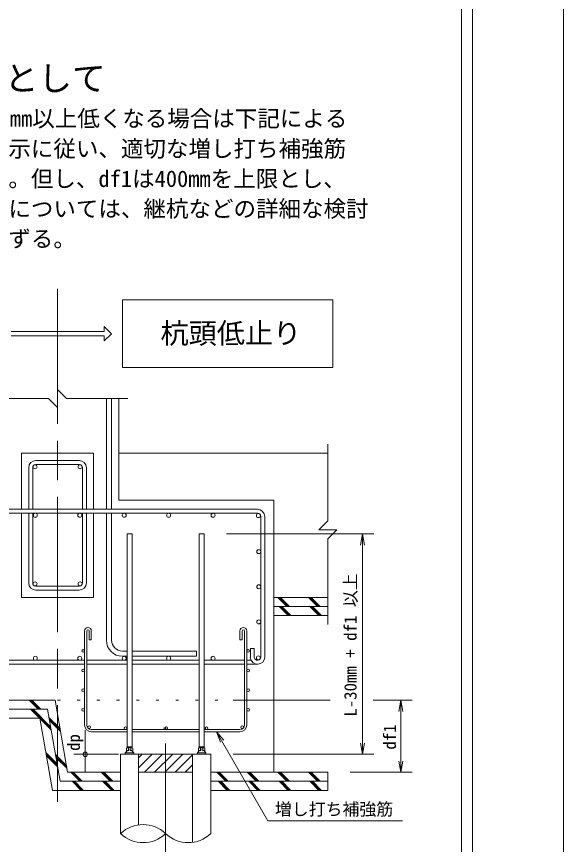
# Model space of a CAD drawing. Units: millimetres on the paper. Extents: x -269 to 150, y -163 to 142.
# Drawn here: x 101.6 to 150.1, y -126.4 to -52.9 of the extents above; entities that cross this region are included whole.
import ezdxf
from ezdxf.enums import TextEntityAlignment as Align

# ---------------------------------------------------------------- set-up
doc = ezdxf.new("R2010")
doc.units = ezdxf.units.MM
doc.linetypes.add('CHAIN', pattern=[18.5, 12, -1.5, 3.5, -1.5])
doc.linetypes.add('DOTTED', pattern=[1.75, 0.25, -1.5])
doc.layers.add('0-0_シート1', color=7, linetype='Continuous', lineweight=13)
doc.styles.add('ＭＳ ゴシック', font='')
doc.styles.get('ＭＳ ゴシック').set_extended_font_data('MS Gothic')

msp = doc.modelspace()

# ---------------------------------------------------------------- linework, layer by layer
at = {"layer": '0-0_シート1'}
for p, q in [((141.061, 5.769), (141.061, -128.358)), ((142.061, 5.769), (142.061, -128.358)), ((110.969, -78.088), (110.969, -84.088)), ((110.969, -78.088), (129.644, -78.088)), ((129.644, -78.088), (129.644, -84.088)), ((109.969, -81.088), (109.324, -80.443)), ((109.324, -80.888), (109.324, -80.443)), ((109.324, -80.888), (101.06, -80.888)), ((109.324, -81.288), (101.06, -81.288)), ((109.969, -81.088), (109.324, -81.733)), ((109.324, -81.733), (109.324, -81.288)), ((110.969, -84.088), (129.644, -84.088)), ((105.992, -86.845), (105.192, -86.045)), ((105.192, -86.045), (105.192, -87.645)), ((104.392, -86.845), (98.952, -86.845)), ((105.192, -87.645), (104.392, -86.845)), ((111.432, -86.845), (105.992, -86.845)), ((109.528, -86.845), (109.528, -96.685)), ((109.992, -96.685), (109.992, -86.845)), ((110.632, -95.885), (110.632, -86.845)), ((129.192, -90.907), (129.192, -97.707)), ((108.392, -91.707), (101.992, -91.707)), ((101.992, -91.707), (101.992, -96.685)), ((108.392, -91.707), (108.392, -96.685)), ((110.632, -91.707), (129.192, -91.707)), ((102.632, -96.685), (102.632, -92.987)), ((102.984, -92.987), (102.984, -96.685)), ((107.112, -92.699), (103.272, -92.699)), ((107.4, -92.987), (107.4, -96.685)), ((107.752, -96.685), (107.752, -92.987)), ((110.632, -95.885), (124.392, -95.885)), ((124.392, -120.043), (124.392, -95.885)), ((87.432, -96.685), (122.952, -96.685)), ((87.432, -97.037), (122.952, -97.037)), ((101.992, -97.037), (101.992, -104.507)), ((102.632, -103.227), (102.632, -97.037)), ((102.984, -97.037), (102.984, -103.227)), ((107.4, -97.037), (107.4, -103.227)), ((107.752, -103.227), (107.752, -97.037)), ((108.392, -97.037), (108.392, -104.507)), ((109.528, -97.037), (109.528, -108.315)), ((109.992, -108.315), (109.992, -97.037)), ((123.24, -109.803), (123.24, -97.325)), ((123.592, -109.803), (123.592, -97.325)), ((128.392, -98.507), (129.192, -97.707)), ((111.81, -98.871), (111.375, -98.871)), ((111.375, -98.871), (111.375, -117.771)), ((111.81, -98.871), (111.81, -117.771)), ((118.21, -98.871), (117.775, -98.871)), ((117.775, -98.871), (117.775, -117.771)), ((118.21, -98.871), (118.21, -117.771)), ((120.21, -98.871), (133.283, -98.871)), ((132.283, -98.871), (132.109, -99.856)), ((132.283, -98.871), (132.456, -99.856)), ((132.283, -98.871), (132.283, -118.443)), ((129.192, -99.307), (129.192, -106.907)), ((107.112, -103.515), (103.272, -103.515)), ((103.272, -103.867), (107.112, -103.867)), ((108.392, -104.507), (101.992, -104.507)), ((124.392, -104.507), (129.192, -104.507)), ((125.563, -105.307), (124.763, -104.507)), ((125.676, -105.307), (124.876, -104.507)), ((125.789, -105.307), (124.989, -104.507)), ((128.278, -105.307), (127.478, -104.507)), ((128.391, -105.307), (127.591, -104.507)), ((128.504, -105.307), (127.704, -104.507)), ((124.392, -105.307), (129.192, -105.307)), ((125.684, -106.107), (124.884, -105.307)), ((125.797, -106.107), (124.997, -105.307)), ((125.91, -106.107), (125.11, -105.307)), ((128.399, -106.107), (127.599, -105.307)), ((128.512, -106.107), (127.712, -105.307)), ((128.625, -106.107), (127.825, -105.307)), ((124.392, -106.107), (129.192, -106.107)), ((107.592, -115.843), (107.592, -107.487)), ((107.792, -115.843), (107.792, -107.487)), ((108.192, -107.487), (108.192, -108.287)), ((121.392, -107.487), (121.392, -108.287)), ((121.792, -115.843), (121.792, -107.487)), ((121.992, -115.843), (121.992, -107.487)), ((110.952, -109.275), (111.375, -109.275)), ((111.81, -109.275), (117.528, -109.275)), ((117.528, -109.275), (117.528, -109.739)), ((122.315, -109.858), (122.315, -109.058)), ((99.01, -110.091), (107.592, -110.091)), ((107.792, -110.091), (111.375, -110.091)), ((110.952, -109.739), (111.375, -109.739)), ((111.81, -109.739), (117.528, -109.739)), ((111.81, -110.091), (117.775, -110.091)), ((118.21, -110.091), (121.792, -110.091)), ((121.992, -110.091), (122.381, -110.091)), ((99.01, -110.443), (107.592, -110.443)), ((107.792, -110.443), (111.375, -110.443)), ((111.81, -110.443), (117.775, -110.443)), ((118.21, -110.443), (121.792, -110.443)), ((121.992, -110.443), (122.952, -110.443)), ((99.592, -113.643), (104.976, -113.643)), ((103.478, -114.443), (102.678, -113.643)), ((103.591, -114.443), (102.791, -113.643)), ((103.704, -114.443), (102.904, -113.643)), ((104.976, -113.643), (106.09, -120.043)), ((120.792, -113.643), (129.411, -113.643)), ((133.233, -113.643), (136.689, -113.643)), ((135.689, -113.643), (135.515, -114.628)), ((135.689, -113.643), (135.862, -114.628)), ((135.689, -113.643), (135.689, -120.043)), ((99.592, -114.443), (104.303, -114.443)), ((104.62, -116.264), (102.799, -114.443)), ((104.596, -116.127), (102.912, -114.443)), ((104.573, -115.99), (103.025, -114.443)), ((104.303, -114.443), (105.417, -120.843)), ((105.413, -116.152), (104.43, -115.169)), ((105.437, -116.289), (104.454, -115.306)), ((105.46, -116.426), (104.477, -115.443)), ((114.833, -116.123), (114.614, -116.123)), ((107.65, -118.443), (107.65, -116.294)), ((108.192, -116.243), (111.375, -116.243)), ((108.192, -116.443), (111.375, -116.443)), ((111.81, -116.243), (117.775, -116.243)), ((111.81, -116.443), (117.775, -116.443)), ((118.21, -116.243), (121.392, -116.243)), ((118.21, -116.443), (121.392, -116.443)), ((119.313, -116.434), (119.956, -117.2)), ((119.313, -116.434), (119.655, -117.374)), ((119.313, -116.434), (123.882, -124.347)), ((132.283, -118.443), (132.109, -117.458)), ((132.283, -118.443), (132.456, -117.458)), ((105.144, -119.277), (104.161, -118.294)), ((111.352, -118.155), (111.208, -118.299)), ((111.208, -118.443), (111.208, -118.299)), ((111.976, -118.299), (111.208, -118.299)), ((111.304, -117.899), (111.352, -117.867)), ((111.304, -117.899), (111.304, -118.203)), ((111.352, -117.867), (111.405, -117.867)), ((111.401, -118.107), (111.352, -118.155)), ((111.375, -117.771), (111.81, -117.771)), ((111.375, -117.771), (111.393, -117.793)), ((111.792, -117.793), (111.393, -117.793)), ((111.393, -117.867), (111.393, -117.793)), ((111.441, -118.103), (111.48, -118.13)), ((111.48, -117.894), (111.48, -118.13)), ((111.532, -117.867), (111.563, -117.867)), ((111.563, -117.867), (111.593, -117.867)), ((111.622, -117.867), (111.592, -117.867)), ((111.652, -117.867), (111.622, -117.867)), ((111.704, -117.894), (111.704, -118.13)), ((111.743, -118.103), (111.704, -118.13)), ((111.832, -117.867), (111.78, -117.867)), ((111.784, -118.107), (111.832, -118.155)), ((111.81, -117.771), (111.792, -117.793)), ((111.792, -117.867), (111.792, -117.793)), ((111.88, -117.899), (111.832, -117.867)), ((111.832, -118.155), (111.976, -118.299)), ((111.88, -117.899), (111.88, -118.203)), ((111.976, -118.443), (111.976, -118.299)), ((117.752, -118.155), (117.608, -118.299)), ((117.608, -118.443), (117.608, -118.299)), ((118.376, -118.299), (117.608, -118.299)), ((117.704, -117.899), (117.752, -117.867)), ((117.704, -117.899), (117.704, -118.203)), ((117.752, -117.867), (117.805, -117.867)), ((117.801, -118.107), (117.752, -118.155)), ((117.775, -117.771), (118.21, -117.771)), ((117.775, -117.771), (117.793, -117.793)), ((118.192, -117.793), (117.793, -117.793)), ((117.793, -117.867), (117.793, -117.793)), ((117.841, -118.103), (117.88, -118.13)), ((117.88, -117.894), (117.88, -118.13)), ((117.932, -117.867), (117.963, -117.867)), ((117.963, -117.867), (117.993, -117.867)), ((118.022, -117.867), (117.992, -117.867)), ((118.052, -117.867), (118.022, -117.867)), ((118.104, -117.894), (118.104, -118.13)), ((118.143, -118.103), (118.104, -118.13)), ((118.232, -117.867), (118.18, -117.867)), ((118.184, -118.107), (118.232, -118.155)), ((118.21, -117.771), (118.192, -117.793)), ((118.192, -117.867), (118.192, -117.793)), ((118.28, -117.899), (118.232, -117.867)), ((118.232, -118.155), (118.376, -118.299)), ((118.28, -117.899), (118.28, -118.203)), ((118.376, -118.443), (118.376, -118.299)), ((105.168, -119.414), (104.185, -118.431)), ((105.192, -119.551), (104.209, -118.568)), ((105.984, -119.439), (105.001, -118.456)), ((106.008, -119.576), (105.025, -118.593)), ((106.032, -119.713), (105.049, -118.73)), ((106.65, -118.443), (110.601, -118.443)), ((107.65, -118.443), (107.65, -120.043)), ((118.792, -118.443), (110.792, -118.443)), ((110.792, -118.443), (110.792, -125.485)), ((111.208, -118.443), (111.592, -118.443)), ((111.976, -118.443), (111.592, -118.443)), ((111.762, -118.443), (111.976, -118.443)), ((112.392, -118.443), (112.392, -124.713)), ((113.606, -118.443), (112.392, -119.657)), ((112.701, -118.443), (112.392, -118.752)), ((114.512, -118.443), (112.912, -120.043)), ((115.417, -118.443), (113.817, -120.043)), ((116.322, -118.443), (114.722, -120.043)), ((117.192, -118.478), (115.627, -120.043)), ((117.192, -118.443), (117.192, -126.257)), ((117.608, -118.443), (117.992, -118.443)), ((118.376, -118.443), (117.992, -118.443)), ((118.162, -118.443), (118.376, -118.443)), ((118.792, -118.443), (118.792, -125.485)), ((120.792, -118.443), (133.283, -118.443)), ((135.689, -120.043), (135.515, -119.058)), ((135.689, -120.043), (135.862, -119.058)), ((117.192, -119.383), (116.532, -120.043)), ((110.792, -120.043), (106.09, -120.043)), ((107.163, -120.843), (106.363, -120.043)), ((107.276, -120.843), (106.476, -120.043)), ((107.389, -120.843), (106.589, -120.043)), ((109.878, -120.843), (109.078, -120.043)), ((109.991, -120.843), (109.191, -120.043)), ((110.104, -120.843), (109.304, -120.043)), ((117.192, -120.043), (112.392, -120.043)), ((118.792, -120.043), (129.192, -120.043)), ((120.132, -120.843), (119.332, -120.043)), ((120.245, -120.843), (119.445, -120.043)), ((120.358, -120.843), (119.558, -120.043)), ((122.847, -120.843), (122.047, -120.043)), ((122.96, -120.843), (122.16, -120.043)), ((123.074, -120.843), (122.274, -120.043)), ((125.563, -120.843), (124.763, -120.043)), ((125.676, -120.843), (124.876, -120.043)), ((125.789, -120.843), (124.989, -120.043)), ((128.278, -120.843), (127.478, -120.043)), ((128.391, -120.843), (127.591, -120.043)), ((128.504, -120.843), (127.704, -120.043)), ((129.192, -120.043), (129.192, -121.643)), ((131.192, -120.043), (136.689, -120.043)), ((110.792, -120.843), (105.417, -120.843)), ((107.284, -121.643), (106.484, -120.843)), ((107.397, -121.643), (106.597, -120.843)), ((107.51, -121.643), (106.71, -120.843)), ((109.999, -121.643), (109.199, -120.843)), ((110.112, -121.643), (109.312, -120.843)), ((110.225, -121.643), (109.425, -120.843)), ((118.792, -120.843), (129.192, -120.843)), ((120.253, -121.643), (119.453, -120.843)), ((120.366, -121.643), (119.566, -120.843)), ((120.48, -121.643), (119.68, -120.843)), ((122.968, -121.643), (122.168, -120.843)), ((123.082, -121.643), (122.282, -120.843)), ((123.195, -121.643), (122.395, -120.843)), ((125.684, -121.643), (124.884, -120.843)), ((125.797, -121.643), (124.997, -120.843)), ((125.91, -121.643), (125.11, -120.843)), ((128.399, -121.643), (127.599, -120.843)), ((128.512, -121.643), (127.712, -120.843)), ((128.625, -121.643), (127.825, -120.843)), ((110.792, -121.643), (104.744, -121.643)), ((118.792, -121.643), (129.192, -121.643)), ((135.82, -124.347), (123.882, -124.347))]:
    msp.add_line(p, q, dxfattribs=at)
at = {"layer": '0-0_シート1', "linetype": 'CHAIN'}
for p, q in [((105.192, -77.088), (105.192, -122.667)), ((114.792, -117.483), (114.792, -128.843))]:
    msp.add_line(p, q, dxfattribs=at)
at = {"layer": '0-0_シート1', "linetype": 'DOTTED'}
msp.add_line((105.192, -113.643), (129.192, -113.643), dxfattribs=at)
at = {"layer": '0-0_シート1'}
msp.add_lwpolyline([(150.125, 141.543), (150.125, -163.457), (-268.876, -163.457), (-268.876, 141.543)], close=True, dxfattribs=at)
for points in [[(103.272, -92.347), (107.112, -92.347), (103.272, -92.347)], [(129.192, -99.307), (129.992, -98.507), (128.392, -98.507)], [(107.992, -107.487), (107.992, -108.287), (108.192, -108.287)], [(121.592, -107.487), (121.592, -108.287), (121.392, -108.287)], [(122.67, -109.858), (122.67, -109.058), (122.315, -109.058)], [(99.592, -115.243), (103.631, -115.243), (104.744, -121.643)], [(111.48, -117.867), (111.592, -117.867), (111.405, -117.867)], [(111.429, -117.872), (111.48, -117.894), (111.505, -117.881)], [(111.704, -117.867), (111.592, -117.867), (111.78, -117.867)], [(111.755, -117.872), (111.704, -117.894), (111.68, -117.881)], [(117.88, -117.867), (117.992, -117.867), (117.805, -117.867)], [(117.829, -117.872), (117.88, -117.894), (117.905, -117.881)], [(118.104, -117.867), (117.992, -117.867), (118.18, -117.867)], [(118.155, -117.872), (118.104, -117.894), (118.08, -117.881)]]:
    msp.add_lwpolyline(points, dxfattribs=at)
for centre, radius in [((103.193, -92.908), 0.176), ((107.191, -92.908), 0.176), ((103.219, -97.213), 0.176), ((107.166, -97.213), 0.176), ((111.112, -97.213), 0.176), ((115.059, -97.213), 0.176), ((119.005, -97.213), 0.176), ((123.031, -97.246), 0.176), ((123.064, -100.445), 0.176), ((103.193, -103.306), 0.176), ((107.191, -103.306), 0.176), ((123.064, -103.564), 0.176), ((123.064, -106.684), 0.176), ((107.472, -109.266), 0.12), ((122.112, -109.266), 0.12), ((103.219, -109.915), 0.176), ((107.166, -109.915), 0.176), ((111.112, -109.915), 0.176), ((115.059, -109.915), 0.176), ((119.005, -109.915), 0.176), ((123.031, -109.882), 0.176), ((107.472, -111.01), 0.12), ((122.112, -111.01), 0.12), ((107.472, -112.755), 0.12), ((122.112, -112.755), 0.12), ((107.472, -114.499), 0.12), ((122.112, -114.499), 0.12), ((107.994, -116.041), 0.12), ((111.232, -116.123), 0.12), ((114.833, -116.123), 0.12), ((118.433, -116.123), 0.12), ((121.59, -116.041), 0.12), ((107.65, -118.443), 0.2)]:
    msp.add_circle(centre, radius, dxfattribs=at)
for centre, radius, start, end in [((103.272, -92.987), 0.64, 90, 180), ((107.112, -92.987), 0.64, 0, 90), ((103.272, -92.987), 0.288, 90, 180), ((107.112, -92.987), 0.288, 0, 90), ((122.952, -97.325), 0.64, 0, 90), ((122.952, -97.325), 0.288, 0, 90), ((103.272, -103.227), 0.64, 180, 270), ((103.272, -103.227), 0.288, 180, 270), ((107.112, -103.227), 0.288, 270, 0), ((107.112, -103.227), 0.64, 270, 0), ((107.892, -107.487), 0.3, 0, 180), ((121.692, -107.487), 0.3, 0, 180), ((107.892, -107.487), 0.1, 0, 180), ((121.692, -107.487), 0.1, 0, 180), ((110.952, -108.315), 1.424, 180, 270), ((110.952, -108.315), 0.96, 180, 270), ((122.952, -109.803), 0.64, 184.95305, 0), ((122.952, -109.803), 0.288, 191.05884, 0), ((108.192, -115.843), 0.6, 180, 270), ((108.192, -115.843), 0.4, 180, 270), ((121.392, -115.843), 0.4, 270, 0), ((121.392, -115.843), 0.6, 270, 0), ((111.423, -118.129), 0.032, 55.66132, 134.97215), ((111.405, -117.931), 0.064, 67.11288, 89.94435), ((111.62, -118.229), 0.172, 99.461, 144.66692), ((111.563, -117.995), 0.128, 90, 116.94786), ((111.564, -118.229), 0.172, 35.33307, 80.53897), ((111.622, -117.995), 0.128, 63.05212, 90), ((111.761, -118.129), 0.032, 45.02785, 124.33867), ((111.78, -117.931), 0.064, 90.05565, 112.88712), ((117.823, -118.129), 0.032, 55.66132, 134.97215), ((117.805, -117.931), 0.064, 67.11288, 89.94435), ((118.02, -118.229), 0.172, 99.461, 144.66692), ((117.963, -117.995), 0.128, 90, 116.94786), ((117.964, -118.229), 0.172, 35.33307, 80.53897), ((118.022, -117.995), 0.128, 63.05212, 90), ((118.161, -118.129), 0.032, 45.02785, 124.33867), ((118.18, -117.931), 0.064, 90.05565, 112.88712), ((112.792, -127.585), 2.9, 46.39725, 133.60272), ((112.792, -123.385), 2.9, 226.39726, 313.60275), ((116.792, -123.385), 2.9, 226.39726, 313.6026)]:
    msp.add_arc(centre, radius, start, end, dxfattribs=at)

# ---------------------------------------------------------------- texts
at = {"layer": '0-0_シート1', "style": 'ＭＳ ゴシック'}
for s, height, p in [('1）低止り時の対応として', 2.199, (74.989, -60.161)), ('ｄ）においてdf1が200mm以上低くなる場合は下記による', 1.466, (80.967, -63.146)), ('こととし、設計者の指示に従い、適切な増し打ち補強筋', 1.466, (80.826, -65.829)), ('を配置することとする。但し、df1は400mmを上限とし、', 1.466, (80.826, -68.496)), ('これを超える低止まりについては、継杭などの詳細な検討', 1.466, (80.826, -71.162)), ('の上、適切な処置を講ずる。', 1.466, (80.826, -73.829)), ('杭頭低止り', 1.833, (114.333, -82.515)), ('増し打ち補強筋', 1.1, (124.499, -124.197))]:
    msp.add_text(s, height=height, dxfattribs=at).set_placement(p, align=Align.BOTTOM_LEFT)
for s, p in [('L-30mm + df1 以上', (132.082, -115.103)), ('df1', (135.581, -118.028)), ('dp', (107.508, -118.144))]:
    msp.add_text(s, height=1.1, rotation=90, dxfattribs=at).set_placement(p, align=Align.BOTTOM_LEFT)

doc.saveas('drawing.dxf')
